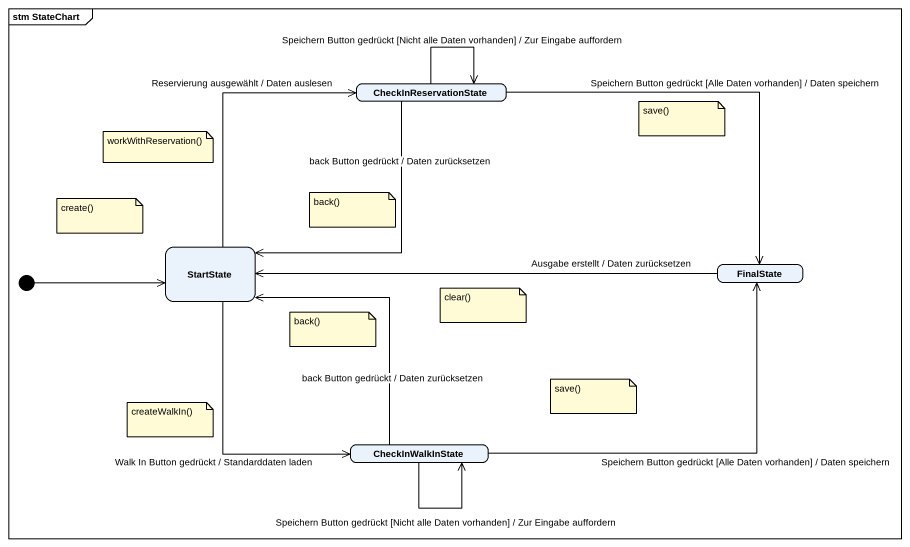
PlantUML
@startuml
mainframe stm StateChart
hide empty description
state CheckInReservationState
state StartState
state FinalState
state CheckInWalkInState
[*] -right-> StartState
CheckInReservationState --> CheckInReservationState : Speichern Button gedrückt [Nicht alle Daten vorhanden] / Zur Eingabe auffordern
CheckInReservationState --> StartState : back Button gedrückt / Daten zurücksetzen
CheckInReservationState -right-> FinalState : Speichern Button gedrückt [Alle Daten vorhanden] / Daten speichern
StartState -up-> CheckInReservationState : Reservierung ausgewählt / Daten auslesen
StartState --> CheckInWalkInState : Walk In Button gedrückt / Standarddaten laden
FinalState -left-> StartState : Ausgabe erstellt / Daten zurücksetzen
CheckInWalkInState -up-> StartState : back Button gedrückt / Daten zurücksetzen
CheckInWalkInState -right-> FinalState : Speichern Button gedrückt [Alle Daten vorhanden] / Daten speichern
CheckInWalkInState --> CheckInWalkInState : Speichern Button gedrückt [Nicht alle Daten vorhanden] / Zur Eingabe auffordern
note as N1
  save()
end note
note as N2
  workWithReservation()
end note
note as N3
  create()
end note
note as N4
  back()
end note
note as N5
  back()
end note
note as N6
  clear()
end note
note as N7
  save()
end note
note as N8
  createWalkIn()
end note
@enduml
